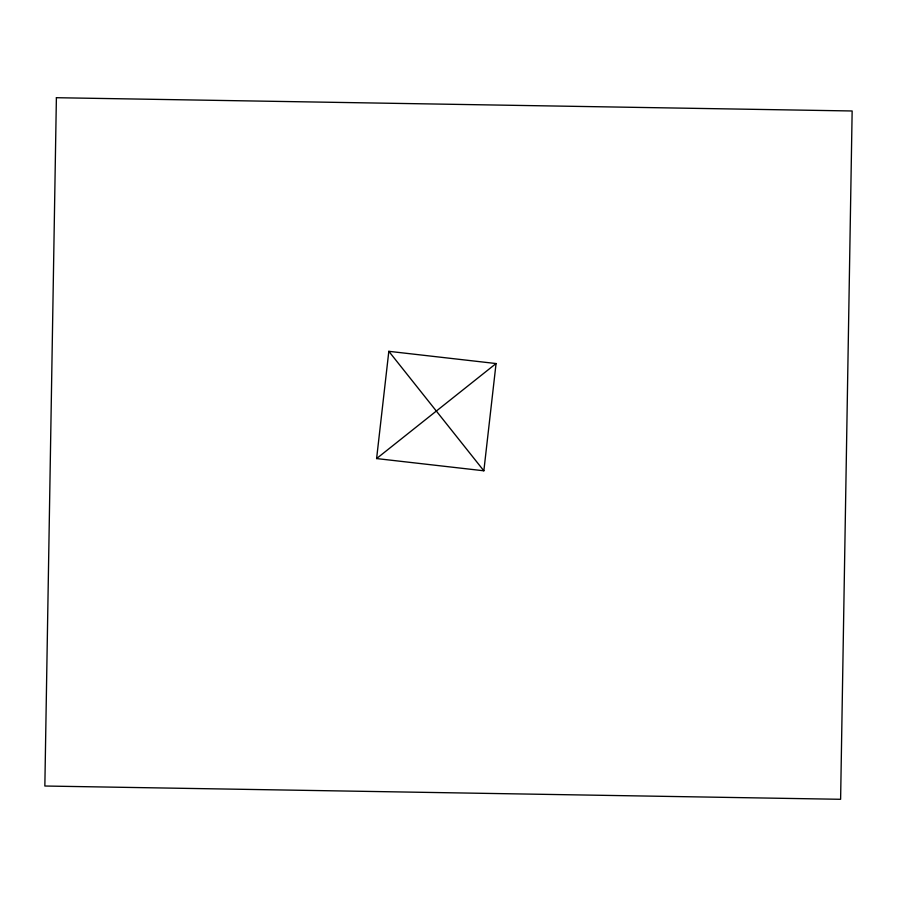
<?xml version="1.0" encoding="UTF-8"?>
<svg xmlns="http://www.w3.org/2000/svg" width="897" height="897" viewBox="0 0 897 897"><rect width="100%" height="100%" fill="white"/><g stroke="black" fill="none" stroke-linecap="round" stroke-linejoin="round"><path stroke-width="1.35" d="M376.605 458.569L388.827 351.321L496.063 363.543L483.853 470.79L376.605 458.569L496.063 363.543M388.827 351.321L483.853 470.79M56.388 97.706L44.85 786.019L840.612 799.294L852.15 110.981L56.388 97.706"/></g></svg>
